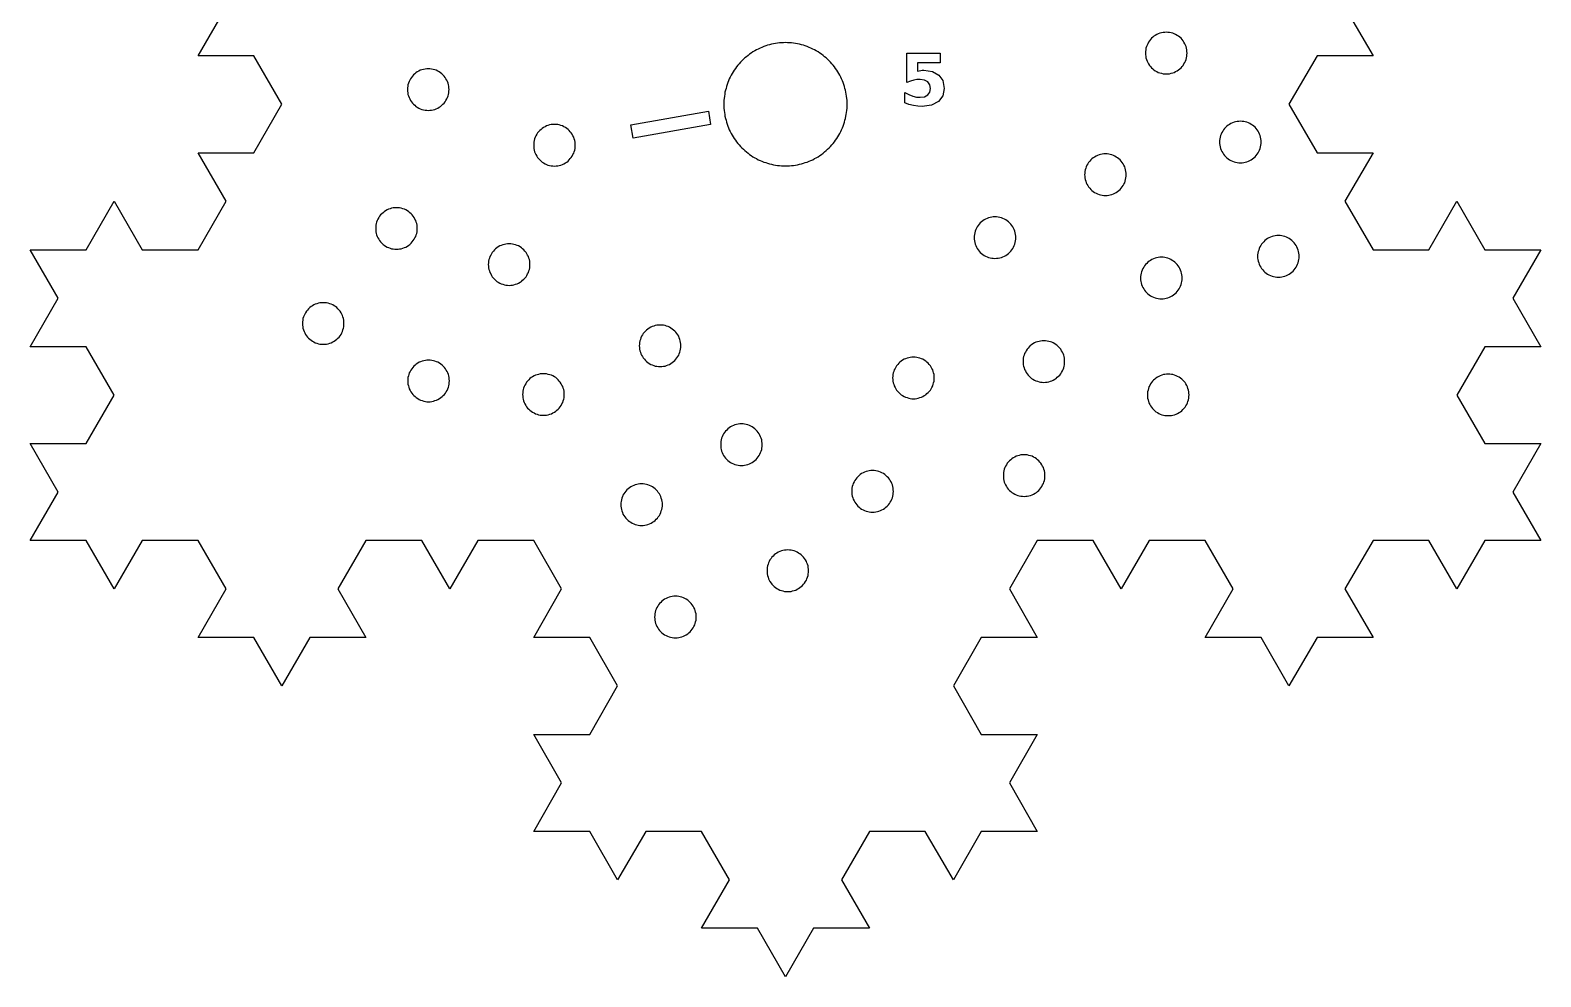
# Model space of a CAD drawing. Header units: millimetres. Extents: x 0 to 476, y 5 to 280.
# Drawn here: x 128 to 229.7, y 162.5 to 226.3 of the extents above; entities that cross this region are included whole.
import ezdxf

# ---------------------------------------------------------------- set-up
doc = ezdxf.new("R2010")
doc.units = ezdxf.units.MM
doc.layers.add('CUT', color=1, linetype='Continuous')
doc.layers.add('ENGRAVE', color=7, linetype='Continuous')

msp = doc.modelspace()

# ---------------------------------------------------------------- linework, layer by layer
at = {"layer": 'CUT'}
msp.add_lwpolyline([(216.54, 227.79), (218.43, 224.53), (214.66, 224.53), (212.77, 221.27), (214.66, 218), (218.43, 218), (216.54, 214.74), (218.43, 211.48), (222.19, 211.48), (224.08, 214.74), (225.96, 211.48), (229.73, 211.48), (227.85, 208.21), (229.73, 204.95), (225.96, 204.95), (224.08, 201.69), (225.96, 198.43), (229.73, 198.43), (227.85, 195.16), (229.73, 191.9), (225.96, 191.9), (224.08, 188.64), (222.19, 191.9), (218.43, 191.9), (216.54, 188.64), (218.43, 185.37), (214.66, 185.37), (212.77, 182.11), (210.89, 185.37), (207.12, 185.37), (209.01, 188.64), (207.12, 191.9), (203.35, 191.9), (201.47, 188.64), (199.59, 191.9), (195.82, 191.9), (193.94, 188.64), (195.82, 185.37), (192.05, 185.37), (190.17, 182.11), (192.05, 178.85), (195.82, 178.85), (193.94, 175.59), (195.82, 172.32), (192.05, 172.32), (190.17, 169.06), (188.28, 172.32), (184.52, 172.32), (182.63, 169.06), (184.52, 165.8), (180.75, 165.8), (178.86, 162.53), (176.98, 165.8), (173.21, 165.8), (175.1, 169.06), (173.21, 172.32), (169.45, 172.32), (167.56, 169.06), (165.68, 172.32), (161.91, 172.32), (163.79, 175.59), (161.91, 178.85), (165.68, 178.85), (167.56, 182.11), (165.68, 185.37), (161.91, 185.37), (163.79, 188.64), (161.91, 191.9), (158.14, 191.9), (156.26, 188.64), (154.37, 191.9), (150.61, 191.9), (148.72, 188.64), (150.61, 185.37), (146.84, 185.37), (144.95, 182.11), (143.07, 185.37), (139.3, 185.37), (141.19, 188.64), (139.3, 191.9), (135.54, 191.9), (133.65, 188.64), (131.77, 191.9), (128, 191.9), (129.88, 195.16), (128, 198.43), (131.77, 198.43), (133.65, 201.69), (131.77, 204.95), (128, 204.95), (129.88, 208.21), (128, 211.48), (131.77, 211.48), (133.65, 214.74), (135.54, 211.48), (139.3, 211.48), (141.19, 214.74), (139.3, 218), (143.07, 218), (144.95, 221.27), (143.07, 224.53), (139.3, 224.53), (141.19, 227.79)], dxfattribs=at)
for points in [[(205.8, 224.18), (205.84, 224.28), (205.87, 224.39), (205.89, 224.5), (205.9, 224.61), (205.91, 224.72), (205.9, 224.83), (205.89, 224.94), (205.87, 225.04), (205.84, 225.15), (205.8, 225.25), (205.75, 225.35), (205.7, 225.45), (205.64, 225.54), (205.57, 225.63), (205.5, 225.71), (205.41, 225.78), (205.33, 225.85), (205.24, 225.91), (205.14, 225.96), (205.04, 226.01), (204.94, 226.05), (204.83, 226.08), (204.72, 226.1), (204.62, 226.11), (204.51, 226.12), (204.4, 226.11), (204.29, 226.1), (204.18, 226.08), (204.07, 226.05), (203.97, 226.01), (203.87, 225.96), (203.77, 225.91), (203.68, 225.85), (203.6, 225.78), (203.52, 225.71), (203.44, 225.63), (203.37, 225.54), (203.31, 225.45), (203.26, 225.35), (203.21, 225.25), (203.17, 225.15), (203.14, 225.04), (203.12, 224.94), (203.11, 224.83), (203.11, 224.72), (203.11, 224.61), (203.12, 224.5), (203.14, 224.39), (203.17, 224.28), (203.21, 224.18), (203.26, 224.08), (203.31, 223.99), (203.37, 223.89), (203.44, 223.81), (203.52, 223.73), (203.6, 223.65), (203.68, 223.58), (203.77, 223.52), (203.87, 223.47), (203.97, 223.42), (204.07, 223.39), (204.18, 223.36), (204.29, 223.33), (204.4, 223.32), (204.51, 223.32), (204.62, 223.32), (204.72, 223.33), (204.83, 223.36), (204.94, 223.39), (205.04, 223.42), (205.14, 223.47), (205.24, 223.52), (205.33, 223.58), (205.41, 223.65), (205.5, 223.73), (205.57, 223.81), (205.64, 223.89), (205.7, 223.99), (205.75, 224.08), (205.8, 224.18)], [(183.01, 221.54), (182.99, 221.67), (182.98, 221.81), (182.96, 221.94), (182.93, 222.08), (182.91, 222.21), (182.87, 222.34), (182.84, 222.47), (182.79, 222.6), (182.75, 222.73), (182.7, 222.85), (182.64, 222.98), (182.59, 223.1), (182.52, 223.22), (182.46, 223.34), (182.39, 223.46), (182.32, 223.57), (182.24, 223.68), (182.16, 223.79), (182.07, 223.9), (181.98, 224), (181.89, 224.1), (181.8, 224.2), (181.7, 224.3), (181.6, 224.39), (181.5, 224.47), (181.39, 224.56), (181.28, 224.64), (181.17, 224.72), (181.06, 224.79), (180.94, 224.86), (180.82, 224.93), (180.7, 224.99), (180.58, 225.05), (180.45, 225.1), (180.33, 225.15), (180.2, 225.2), (180.07, 225.24), (179.94, 225.28), (179.81, 225.31), (179.67, 225.34), (179.54, 225.36), (179.41, 225.38), (179.27, 225.4), (179.14, 225.41), (179, 225.41), (178.86, 225.42), (178.73, 225.41), (178.59, 225.41), (178.46, 225.4), (178.32, 225.38), (178.19, 225.36), (178.05, 225.34), (177.92, 225.31), (177.79, 225.28), (177.66, 225.24), (177.53, 225.2), (177.4, 225.15), (177.28, 225.1), (177.15, 225.05), (177.03, 224.99), (176.91, 224.93), (176.79, 224.86), (176.67, 224.79), (176.56, 224.72), (176.45, 224.64), (176.34, 224.56), (176.23, 224.47), (176.13, 224.39), (176.03, 224.3), (175.93, 224.2), (175.84, 224.1), (175.74, 224), (175.66, 223.9), (175.57, 223.79), (175.49, 223.68), (175.41, 223.57), (175.34, 223.46), (175.27, 223.34), (175.2, 223.22), (175.14, 223.1), (175.08, 222.98), (175.03, 222.85), (174.98, 222.73), (174.93, 222.6), (174.89, 222.47), (174.86, 222.34), (174.82, 222.21), (174.79, 222.08), (174.77, 221.94), (174.75, 221.81), (174.73, 221.67), (174.72, 221.54), (174.72, 221.4), (174.71, 221.27), (174.72, 221.13), (174.72, 221), (174.73, 220.86), (174.75, 220.72), (174.77, 220.59), (174.79, 220.46), (174.82, 220.32), (174.86, 220.19), (174.89, 220.06), (174.93, 219.93), (174.98, 219.8), (175.03, 219.68), (175.08, 219.55), (175.14, 219.43), (175.2, 219.31), (175.27, 219.19), (175.34, 219.08), (175.41, 218.96), (175.49, 218.85), (175.57, 218.74), (175.66, 218.63), (175.74, 218.53), (175.84, 218.43), (175.93, 218.33), (176.03, 218.24), (176.13, 218.15), (176.23, 218.06), (176.34, 217.97), (176.45, 217.89), (176.56, 217.82), (176.67, 217.74), (176.79, 217.67), (176.91, 217.61), (177.03, 217.54), (177.15, 217.49), (177.28, 217.43), (177.4, 217.38), (177.53, 217.34), (177.66, 217.3), (177.79, 217.26), (177.92, 217.23), (178.05, 217.2), (178.19, 217.17), (178.32, 217.15), (178.46, 217.14), (178.59, 217.13), (178.73, 217.12), (178.86, 217.12), (179, 217.12), (179.14, 217.13), (179.27, 217.14), (179.41, 217.15), (179.54, 217.17), (179.67, 217.2), (179.81, 217.23), (179.94, 217.26), (180.07, 217.3), (180.2, 217.34), (180.33, 217.38), (180.45, 217.43), (180.58, 217.49), (180.7, 217.54), (180.82, 217.61), (180.94, 217.67), (181.06, 217.74), (181.17, 217.82), (181.28, 217.89), (181.39, 217.97), (181.5, 218.06), (181.6, 218.15), (181.7, 218.24), (181.8, 218.33), (181.89, 218.43), (181.98, 218.53), (182.07, 218.63), (182.16, 218.74), (182.24, 218.85), (182.32, 218.96), (182.39, 219.08), (182.46, 219.19), (182.52, 219.31), (182.59, 219.43), (182.64, 219.55), (182.7, 219.68), (182.75, 219.8), (182.79, 219.93), (182.84, 220.06), (182.87, 220.19), (182.91, 220.32), (182.93, 220.46), (182.96, 220.59), (182.98, 220.72), (182.99, 220.86), (183.01, 221), (183.01, 221.13), (183.01, 221.27), (183.01, 221.4), (183.01, 221.54)], [(156.1, 221.73), (156.14, 221.83), (156.17, 221.93), (156.19, 222.04), (156.2, 222.15), (156.21, 222.26), (156.2, 222.37), (156.19, 222.48), (156.17, 222.59), (156.14, 222.69), (156.1, 222.8), (156.05, 222.9), (156, 222.99), (155.94, 223.08), (155.87, 223.17), (155.79, 223.25), (155.71, 223.33), (155.63, 223.39), (155.54, 223.46), (155.44, 223.51), (155.34, 223.56), (155.24, 223.59), (155.13, 223.62), (155.02, 223.64), (154.91, 223.66), (154.81, 223.66), (154.7, 223.66), (154.59, 223.64), (154.48, 223.62), (154.37, 223.59), (154.27, 223.56), (154.17, 223.51), (154.07, 223.46), (153.98, 223.39), (153.9, 223.33), (153.82, 223.25), (153.74, 223.17), (153.67, 223.08), (153.61, 222.99), (153.56, 222.9), (153.51, 222.8), (153.47, 222.69), (153.44, 222.59), (153.42, 222.48), (153.41, 222.37), (153.41, 222.26), (153.41, 222.15), (153.42, 222.04), (153.44, 221.93), (153.47, 221.83), (153.51, 221.73), (153.56, 221.63), (153.61, 221.53), (153.67, 221.44), (153.74, 221.35), (153.82, 221.27), (153.9, 221.2), (153.98, 221.13), (154.07, 221.07), (154.17, 221.01), (154.27, 220.97), (154.37, 220.93), (154.48, 220.9), (154.59, 220.88), (154.7, 220.87), (154.81, 220.86), (154.91, 220.87), (155.02, 220.88), (155.13, 220.9), (155.24, 220.93), (155.34, 220.97), (155.44, 221.01), (155.54, 221.07), (155.63, 221.13), (155.71, 221.2), (155.79, 221.27), (155.87, 221.35), (155.94, 221.44), (156, 221.53), (156.05, 221.63), (156.1, 221.73)], [(164.6, 217.98), (164.64, 218.08), (164.67, 218.19), (164.69, 218.3), (164.7, 218.4), (164.71, 218.51), (164.7, 218.62), (164.69, 218.73), (164.67, 218.84), (164.64, 218.95), (164.6, 219.05), (164.55, 219.15), (164.5, 219.25), (164.44, 219.34), (164.37, 219.42), (164.3, 219.5), (164.22, 219.58), (164.13, 219.65), (164.04, 219.71), (163.94, 219.76), (163.84, 219.81), (163.74, 219.85), (163.63, 219.88), (163.53, 219.9), (163.42, 219.91), (163.31, 219.91), (163.2, 219.91), (163.09, 219.9), (162.98, 219.88), (162.87, 219.85), (162.77, 219.81), (162.67, 219.76), (162.57, 219.71), (162.48, 219.65), (162.4, 219.58), (162.32, 219.5), (162.24, 219.42), (162.17, 219.34), (162.11, 219.25), (162.06, 219.15), (162.01, 219.05), (161.97, 218.95), (161.94, 218.84), (161.92, 218.73), (161.91, 218.62), (161.91, 218.51), (161.91, 218.4), (161.92, 218.3), (161.94, 218.19), (161.97, 218.08), (162.01, 217.98), (162.06, 217.88), (162.11, 217.78), (162.17, 217.69), (162.24, 217.61), (162.32, 217.52), (162.4, 217.45), (162.48, 217.38), (162.57, 217.32), (162.67, 217.27), (162.77, 217.22), (162.87, 217.18), (162.98, 217.15), (163.09, 217.13), (163.2, 217.12), (163.31, 217.11), (163.42, 217.12), (163.53, 217.13), (163.63, 217.15), (163.74, 217.18), (163.84, 217.22), (163.94, 217.27), (164.04, 217.32), (164.13, 217.38), (164.22, 217.45), (164.3, 217.52), (164.37, 217.61), (164.44, 217.69), (164.5, 217.78), (164.55, 217.88), (164.6, 217.98)], [(210.79, 218.19), (210.83, 218.3), (210.86, 218.4), (210.88, 218.51), (210.9, 218.62), (210.9, 218.73), (210.9, 218.84), (210.88, 218.95), (210.86, 219.06), (210.83, 219.16), (210.79, 219.26), (210.75, 219.36), (210.69, 219.46), (210.63, 219.55), (210.56, 219.64), (210.49, 219.72), (210.41, 219.79), (210.32, 219.86), (210.23, 219.92), (210.14, 219.98), (210.04, 220.02), (209.93, 220.06), (209.83, 220.09), (209.72, 220.11), (209.61, 220.12), (209.5, 220.13), (209.39, 220.12), (209.28, 220.11), (209.17, 220.09), (209.07, 220.06), (208.96, 220.02), (208.86, 219.98), (208.77, 219.92), (208.68, 219.86), (208.59, 219.79), (208.51, 219.72), (208.44, 219.64), (208.37, 219.55), (208.31, 219.46), (208.25, 219.36), (208.21, 219.26), (208.17, 219.16), (208.14, 219.06), (208.12, 218.95), (208.1, 218.84), (208.1, 218.73), (208.1, 218.62), (208.12, 218.51), (208.14, 218.4), (208.17, 218.3), (208.21, 218.19), (208.25, 218.09), (208.31, 218), (208.37, 217.91), (208.44, 217.82), (208.51, 217.74), (208.59, 217.66), (208.68, 217.6), (208.77, 217.53), (208.86, 217.48), (208.96, 217.44), (209.07, 217.4), (209.17, 217.37), (209.28, 217.35), (209.39, 217.33), (209.5, 217.33), (209.61, 217.33), (209.72, 217.35), (209.83, 217.37), (209.93, 217.4), (210.04, 217.44), (210.14, 217.48), (210.23, 217.53), (210.32, 217.6), (210.41, 217.66), (210.49, 217.74), (210.56, 217.82), (210.63, 217.91), (210.69, 218), (210.75, 218.09), (210.79, 218.19)], [(201.74, 216.1), (201.77, 216.2), (201.79, 216.31), (201.81, 216.42), (201.81, 216.53), (201.81, 216.64), (201.79, 216.75), (201.77, 216.86), (201.74, 216.96), (201.71, 217.07), (201.66, 217.17), (201.61, 217.26), (201.54, 217.35), (201.48, 217.44), (201.4, 217.52), (201.32, 217.59), (201.23, 217.66), (201.14, 217.72), (201.05, 217.78), (200.95, 217.82), (200.84, 217.86), (200.74, 217.89), (200.63, 217.91), (200.52, 217.93), (200.41, 217.93), (200.3, 217.93), (200.19, 217.91), (200.08, 217.89), (199.98, 217.86), (199.88, 217.82), (199.78, 217.78), (199.68, 217.72), (199.59, 217.66), (199.5, 217.59), (199.42, 217.52), (199.35, 217.44), (199.28, 217.35), (199.22, 217.26), (199.16, 217.17), (199.12, 217.07), (199.08, 216.96), (199.05, 216.86), (199.03, 216.75), (199.02, 216.64), (199.01, 216.53), (199.02, 216.42), (199.03, 216.31), (199.05, 216.2), (199.08, 216.1), (199.12, 215.99), (199.16, 215.89), (199.22, 215.8), (199.28, 215.71), (199.35, 215.62), (199.42, 215.54), (199.5, 215.47), (199.59, 215.4), (199.68, 215.34), (199.78, 215.28), (199.88, 215.24), (199.98, 215.2), (200.08, 215.17), (200.19, 215.15), (200.3, 215.13), (200.41, 215.13), (200.52, 215.13), (200.63, 215.15), (200.74, 215.17), (200.84, 215.2), (200.95, 215.24), (201.05, 215.28), (201.14, 215.34), (201.23, 215.4), (201.32, 215.47), (201.4, 215.54), (201.48, 215.62), (201.54, 215.71), (201.61, 215.8), (201.66, 215.89), (201.71, 215.99), (201.74, 216.1)], [(154, 212.48), (154.03, 212.58), (154.05, 212.69), (154.06, 212.8), (154.07, 212.91), (154.06, 213.02), (154.05, 213.13), (154.03, 213.24), (154, 213.34), (153.96, 213.44), (153.91, 213.54), (153.86, 213.64), (153.8, 213.73), (153.73, 213.82), (153.66, 213.9), (153.57, 213.97), (153.49, 214.04), (153.4, 214.1), (153.3, 214.16), (153.2, 214.2), (153.1, 214.24), (152.99, 214.27), (152.88, 214.29), (152.78, 214.3), (152.67, 214.31), (152.56, 214.3), (152.45, 214.29), (152.34, 214.27), (152.23, 214.24), (152.13, 214.2), (152.03, 214.16), (151.93, 214.1), (151.84, 214.04), (151.76, 213.97), (151.68, 213.9), (151.6, 213.82), (151.53, 213.73), (151.47, 213.64), (151.42, 213.54), (151.37, 213.44), (151.33, 213.34), (151.3, 213.24), (151.28, 213.13), (151.27, 213.02), (151.27, 212.91), (151.27, 212.8), (151.28, 212.69), (151.3, 212.58), (151.33, 212.48), (151.37, 212.37), (151.42, 212.27), (151.47, 212.18), (151.53, 212.09), (151.6, 212), (151.68, 211.92), (151.76, 211.84), (151.84, 211.78), (151.93, 211.71), (152.03, 211.66), (152.13, 211.62), (152.23, 211.58), (152.34, 211.55), (152.45, 211.53), (152.56, 211.51), (152.67, 211.51), (152.78, 211.51), (152.88, 211.53), (152.99, 211.55), (153.1, 211.58), (153.2, 211.62), (153.3, 211.66), (153.4, 211.71), (153.49, 211.78), (153.57, 211.84), (153.66, 211.92), (153.73, 212), (153.8, 212.09), (153.86, 212.18), (153.91, 212.27), (153.96, 212.37), (154, 212.48)], [(194.27, 211.76), (194.3, 211.86), (194.33, 211.97), (194.36, 212.07), (194.37, 212.18), (194.37, 212.29), (194.37, 212.4), (194.36, 212.51), (194.33, 212.62), (194.3, 212.72), (194.27, 212.83), (194.22, 212.93), (194.17, 213.02), (194.11, 213.12), (194.04, 213.2), (193.96, 213.28), (193.88, 213.36), (193.8, 213.42), (193.7, 213.49), (193.61, 213.54), (193.51, 213.59), (193.41, 213.62), (193.3, 213.65), (193.19, 213.67), (193.08, 213.69), (192.97, 213.69), (192.86, 213.69), (192.75, 213.67), (192.65, 213.65), (192.54, 213.62), (192.44, 213.59), (192.34, 213.54), (192.24, 213.49), (192.15, 213.42), (192.06, 213.36), (191.98, 213.28), (191.91, 213.2), (191.84, 213.12), (191.78, 213.02), (191.73, 212.93), (191.68, 212.83), (191.64, 212.72), (191.61, 212.62), (191.59, 212.51), (191.58, 212.4), (191.57, 212.29), (191.58, 212.18), (191.59, 212.07), (191.61, 211.97), (191.64, 211.86), (191.68, 211.76), (191.73, 211.66), (191.78, 211.56), (191.84, 211.47), (191.91, 211.38), (191.98, 211.3), (192.06, 211.23), (192.15, 211.16), (192.24, 211.1), (192.34, 211.04), (192.44, 211), (192.54, 210.96), (192.65, 210.93), (192.75, 210.91), (192.86, 210.9), (192.97, 210.89), (193.08, 210.9), (193.19, 210.91), (193.3, 210.93), (193.41, 210.96), (193.51, 211), (193.61, 211.04), (193.7, 211.1), (193.8, 211.16), (193.88, 211.23), (193.96, 211.3), (194.04, 211.38), (194.11, 211.47), (194.17, 211.56), (194.22, 211.66), (194.27, 211.76)], [(161.55, 209.95), (161.59, 210.05), (161.62, 210.15), (161.64, 210.26), (161.65, 210.37), (161.65, 210.48), (161.65, 210.59), (161.64, 210.7), (161.62, 210.81), (161.59, 210.91), (161.55, 211.02), (161.5, 211.12), (161.45, 211.21), (161.39, 211.3), (161.32, 211.39), (161.24, 211.47), (161.16, 211.55), (161.08, 211.61), (160.99, 211.68), (160.89, 211.73), (160.79, 211.77), (160.69, 211.81), (160.58, 211.84), (160.47, 211.86), (160.36, 211.88), (160.25, 211.88), (160.14, 211.88), (160.03, 211.86), (159.93, 211.84), (159.82, 211.81), (159.72, 211.77), (159.62, 211.73), (159.52, 211.68), (159.43, 211.61), (159.34, 211.55), (159.26, 211.47), (159.19, 211.39), (159.12, 211.3), (159.06, 211.21), (159.01, 211.12), (158.96, 211.02), (158.92, 210.91), (158.89, 210.81), (158.87, 210.7), (158.86, 210.59), (158.85, 210.48), (158.86, 210.37), (158.87, 210.26), (158.89, 210.15), (158.92, 210.05), (158.96, 209.95), (159.01, 209.85), (159.06, 209.75), (159.12, 209.66), (159.19, 209.57), (159.26, 209.49), (159.34, 209.42), (159.43, 209.35), (159.52, 209.29), (159.62, 209.23), (159.72, 209.19), (159.82, 209.15), (159.93, 209.12), (160.03, 209.1), (160.14, 209.09), (160.25, 209.08), (160.36, 209.09), (160.47, 209.1), (160.58, 209.12), (160.69, 209.15), (160.79, 209.19), (160.89, 209.23), (160.99, 209.29), (161.08, 209.35), (161.16, 209.42), (161.24, 209.49), (161.32, 209.57), (161.39, 209.66), (161.45, 209.75), (161.5, 209.85), (161.55, 209.95)], [(213.39, 210.6), (213.42, 210.71), (213.44, 210.81), (213.46, 210.92), (213.46, 211.03), (213.46, 211.14), (213.44, 211.25), (213.42, 211.36), (213.39, 211.46), (213.35, 211.57), (213.31, 211.67), (213.25, 211.76), (213.19, 211.86), (213.12, 211.94), (213.05, 212.02), (212.97, 212.1), (212.88, 212.16), (212.79, 212.23), (212.7, 212.28), (212.6, 212.33), (212.49, 212.36), (212.39, 212.39), (212.28, 212.42), (212.17, 212.43), (212.06, 212.43), (211.95, 212.43), (211.84, 212.42), (211.73, 212.39), (211.63, 212.36), (211.52, 212.33), (211.42, 212.28), (211.33, 212.23), (211.24, 212.16), (211.15, 212.1), (211.07, 212.02), (211, 211.94), (210.93, 211.86), (210.87, 211.76), (210.81, 211.67), (210.77, 211.57), (210.73, 211.46), (210.7, 211.36), (210.68, 211.25), (210.66, 211.14), (210.66, 211.03), (210.66, 210.92), (210.68, 210.81), (210.7, 210.71), (210.73, 210.6), (210.77, 210.5), (210.81, 210.4), (210.87, 210.3), (210.93, 210.21), (211, 210.12), (211.07, 210.04), (211.15, 209.97), (211.24, 209.9), (211.33, 209.84), (211.42, 209.78), (211.52, 209.74), (211.63, 209.7), (211.73, 209.67), (211.84, 209.65), (211.95, 209.64), (212.06, 209.63), (212.17, 209.64), (212.28, 209.65), (212.39, 209.67), (212.49, 209.7), (212.6, 209.74), (212.7, 209.78), (212.79, 209.84), (212.88, 209.9), (212.97, 209.97), (213.05, 210.04), (213.12, 210.12), (213.19, 210.21), (213.25, 210.3), (213.31, 210.4), (213.35, 210.5), (213.39, 210.6)], [(205.51, 209.14), (205.54, 209.24), (205.56, 209.35), (205.58, 209.46), (205.58, 209.57), (205.58, 209.68), (205.56, 209.79), (205.54, 209.9), (205.51, 210), (205.47, 210.11), (205.43, 210.21), (205.37, 210.3), (205.31, 210.39), (205.24, 210.48), (205.17, 210.56), (205.09, 210.64), (205, 210.7), (204.91, 210.76), (204.81, 210.82), (204.72, 210.86), (204.61, 210.9), (204.51, 210.93), (204.4, 210.95), (204.29, 210.97), (204.18, 210.97), (204.07, 210.97), (203.96, 210.95), (203.85, 210.93), (203.75, 210.9), (203.64, 210.86), (203.54, 210.82), (203.45, 210.76), (203.36, 210.7), (203.27, 210.64), (203.19, 210.56), (203.11, 210.48), (203.05, 210.39), (202.99, 210.3), (202.93, 210.21), (202.89, 210.11), (202.85, 210), (202.82, 209.9), (202.8, 209.79), (202.78, 209.68), (202.78, 209.57), (202.78, 209.46), (202.8, 209.35), (202.82, 209.24), (202.85, 209.14), (202.89, 209.03), (202.93, 208.93), (202.99, 208.84), (203.05, 208.75), (203.11, 208.66), (203.19, 208.58), (203.27, 208.51), (203.36, 208.44), (203.45, 208.38), (203.54, 208.32), (203.64, 208.28), (203.75, 208.24), (203.85, 208.21), (203.96, 208.19), (204.07, 208.17), (204.18, 208.17), (204.29, 208.17), (204.4, 208.19), (204.51, 208.21), (204.61, 208.24), (204.72, 208.28), (204.81, 208.32), (204.91, 208.38), (205, 208.44), (205.09, 208.51), (205.17, 208.58), (205.24, 208.66), (205.31, 208.75), (205.37, 208.84), (205.43, 208.93), (205.47, 209.03), (205.51, 209.14)], [(149.03, 205.98), (149.06, 206.08), (149.09, 206.19), (149.12, 206.29), (149.13, 206.4), (149.13, 206.51), (149.13, 206.62), (149.12, 206.73), (149.09, 206.84), (149.06, 206.95), (149.03, 207.05), (148.98, 207.15), (148.93, 207.24), (148.87, 207.34), (148.8, 207.42), (148.72, 207.5), (148.64, 207.58), (148.56, 207.65), (148.46, 207.71), (148.37, 207.76), (148.27, 207.81), (148.17, 207.84), (148.06, 207.87), (147.95, 207.9), (147.84, 207.91), (147.73, 207.91), (147.62, 207.91), (147.51, 207.9), (147.41, 207.87), (147.3, 207.84), (147.2, 207.81), (147.1, 207.76), (147, 207.71), (146.91, 207.65), (146.82, 207.58), (146.74, 207.5), (146.67, 207.42), (146.6, 207.34), (146.54, 207.24), (146.49, 207.15), (146.44, 207.05), (146.4, 206.95), (146.37, 206.84), (146.35, 206.73), (146.34, 206.62), (146.33, 206.51), (146.34, 206.4), (146.35, 206.29), (146.37, 206.19), (146.4, 206.08), (146.44, 205.98), (146.49, 205.88), (146.54, 205.78), (146.6, 205.69), (146.67, 205.6), (146.74, 205.52), (146.82, 205.45), (146.91, 205.38), (147, 205.32), (147.1, 205.27), (147.2, 205.22), (147.3, 205.18), (147.41, 205.15), (147.51, 205.13), (147.62, 205.12), (147.73, 205.11), (147.84, 205.12), (147.95, 205.13), (148.06, 205.15), (148.17, 205.18), (148.27, 205.22), (148.37, 205.27), (148.46, 205.32), (148.56, 205.38), (148.64, 205.45), (148.72, 205.52), (148.8, 205.6), (148.87, 205.69), (148.93, 205.78), (148.98, 205.88), (149.03, 205.98)], [(171.71, 204.47), (171.75, 204.58), (171.78, 204.68), (171.8, 204.79), (171.82, 204.9), (171.82, 205.01), (171.82, 205.12), (171.8, 205.23), (171.78, 205.34), (171.75, 205.44), (171.71, 205.55), (171.67, 205.65), (171.62, 205.74), (171.55, 205.83), (171.49, 205.92), (171.41, 206), (171.33, 206.07), (171.24, 206.14), (171.15, 206.2), (171.06, 206.26), (170.96, 206.3), (170.85, 206.34), (170.75, 206.37), (170.64, 206.39), (170.53, 206.41), (170.42, 206.41), (170.31, 206.41), (170.2, 206.39), (170.09, 206.37), (169.99, 206.34), (169.89, 206.3), (169.79, 206.26), (169.69, 206.2), (169.6, 206.14), (169.51, 206.07), (169.43, 206), (169.36, 205.92), (169.29, 205.83), (169.23, 205.74), (169.17, 205.65), (169.13, 205.55), (169.09, 205.44), (169.06, 205.34), (169.04, 205.23), (169.03, 205.12), (169.02, 205.01), (169.03, 204.9), (169.04, 204.79), (169.06, 204.68), (169.09, 204.58), (169.13, 204.47), (169.17, 204.37), (169.23, 204.28), (169.29, 204.19), (169.36, 204.1), (169.43, 204.02), (169.51, 203.95), (169.6, 203.88), (169.69, 203.82), (169.79, 203.76), (169.89, 203.72), (169.99, 203.68), (170.09, 203.65), (170.2, 203.63), (170.31, 203.61), (170.42, 203.61), (170.53, 203.61), (170.64, 203.63), (170.75, 203.65), (170.85, 203.68), (170.96, 203.72), (171.06, 203.76), (171.15, 203.82), (171.24, 203.88), (171.33, 203.95), (171.41, 204.02), (171.49, 204.1), (171.55, 204.19), (171.62, 204.28), (171.67, 204.37), (171.71, 204.47)], [(197.56, 203.42), (197.6, 203.52), (197.63, 203.63), (197.65, 203.73), (197.66, 203.84), (197.66, 203.95), (197.66, 204.06), (197.65, 204.17), (197.63, 204.28), (197.6, 204.38), (197.56, 204.49), (197.51, 204.59), (197.46, 204.68), (197.4, 204.78), (197.33, 204.86), (197.25, 204.94), (197.17, 205.02), (197.09, 205.08), (197, 205.15), (196.9, 205.2), (196.8, 205.25), (196.7, 205.28), (196.59, 205.31), (196.48, 205.33), (196.37, 205.35), (196.26, 205.35), (196.15, 205.35), (196.04, 205.33), (195.94, 205.31), (195.83, 205.28), (195.73, 205.25), (195.63, 205.2), (195.53, 205.15), (195.44, 205.08), (195.35, 205.02), (195.27, 204.94), (195.2, 204.86), (195.13, 204.78), (195.07, 204.68), (195.02, 204.59), (194.97, 204.49), (194.93, 204.38), (194.9, 204.28), (194.88, 204.17), (194.87, 204.06), (194.86, 203.95), (194.87, 203.84), (194.88, 203.73), (194.9, 203.63), (194.93, 203.52), (194.97, 203.42), (195.02, 203.32), (195.07, 203.22), (195.13, 203.13), (195.2, 203.04), (195.27, 202.96), (195.35, 202.89), (195.44, 202.82), (195.53, 202.76), (195.63, 202.7), (195.73, 202.66), (195.83, 202.62), (195.94, 202.59), (196.04, 202.57), (196.15, 202.56), (196.26, 202.55), (196.37, 202.56), (196.48, 202.57), (196.59, 202.59), (196.7, 202.62), (196.8, 202.66), (196.9, 202.7), (197, 202.76), (197.09, 202.82), (197.17, 202.89), (197.25, 202.96), (197.33, 203.04), (197.4, 203.13), (197.46, 203.22), (197.51, 203.32), (197.56, 203.42)], [(156.16, 202.22), (156.19, 202.32), (156.21, 202.43), (156.22, 202.54), (156.23, 202.65), (156.22, 202.76), (156.21, 202.87), (156.19, 202.98), (156.16, 203.08), (156.12, 203.19), (156.07, 203.29), (156.02, 203.38), (155.96, 203.47), (155.89, 203.56), (155.82, 203.64), (155.74, 203.71), (155.65, 203.78), (155.56, 203.84), (155.46, 203.9), (155.36, 203.94), (155.26, 203.98), (155.15, 204.01), (155.05, 204.03), (154.94, 204.05), (154.83, 204.05), (154.72, 204.05), (154.61, 204.03), (154.5, 204.01), (154.39, 203.98), (154.29, 203.94), (154.19, 203.9), (154.1, 203.84), (154, 203.78), (153.92, 203.71), (153.84, 203.64), (153.76, 203.56), (153.69, 203.47), (153.63, 203.38), (153.58, 203.29), (153.53, 203.19), (153.5, 203.08), (153.47, 202.98), (153.44, 202.87), (153.43, 202.76), (153.43, 202.65), (153.43, 202.54), (153.44, 202.43), (153.47, 202.32), (153.5, 202.22), (153.53, 202.11), (153.58, 202.01), (153.63, 201.92), (153.69, 201.83), (153.76, 201.74), (153.84, 201.66), (153.92, 201.59), (154, 201.52), (154.1, 201.46), (154.19, 201.4), (154.29, 201.36), (154.39, 201.32), (154.5, 201.29), (154.61, 201.27), (154.72, 201.25), (154.83, 201.25), (154.94, 201.25), (155.05, 201.27), (155.15, 201.29), (155.26, 201.32), (155.36, 201.36), (155.46, 201.4), (155.56, 201.46), (155.65, 201.52), (155.74, 201.59), (155.82, 201.66), (155.89, 201.74), (155.96, 201.83), (156.02, 201.92), (156.07, 202.01), (156.12, 202.11), (156.16, 202.22)], [(188.81, 202.42), (188.84, 202.52), (188.87, 202.63), (188.88, 202.74), (188.88, 202.85), (188.88, 202.96), (188.87, 203.07), (188.84, 203.18), (188.81, 203.28), (188.78, 203.39), (188.73, 203.49), (188.68, 203.58), (188.62, 203.67), (188.55, 203.76), (188.47, 203.84), (188.39, 203.92), (188.31, 203.98), (188.21, 204.04), (188.12, 204.1), (188.02, 204.14), (187.92, 204.18), (187.81, 204.21), (187.7, 204.23), (187.59, 204.25), (187.48, 204.25), (187.37, 204.25), (187.26, 204.23), (187.16, 204.21), (187.05, 204.18), (186.95, 204.14), (186.85, 204.1), (186.75, 204.04), (186.66, 203.98), (186.57, 203.92), (186.49, 203.84), (186.42, 203.76), (186.35, 203.67), (186.29, 203.58), (186.24, 203.49), (186.19, 203.39), (186.15, 203.28), (186.12, 203.18), (186.1, 203.07), (186.09, 202.96), (186.08, 202.85), (186.09, 202.74), (186.1, 202.63), (186.12, 202.52), (186.15, 202.42), (186.19, 202.31), (186.24, 202.21), (186.29, 202.12), (186.35, 202.03), (186.42, 201.94), (186.49, 201.86), (186.57, 201.79), (186.66, 201.72), (186.75, 201.66), (186.85, 201.6), (186.95, 201.56), (187.05, 201.52), (187.16, 201.49), (187.26, 201.47), (187.37, 201.45), (187.48, 201.45), (187.59, 201.45), (187.7, 201.47), (187.81, 201.49), (187.92, 201.52), (188.02, 201.56), (188.12, 201.6), (188.21, 201.66), (188.31, 201.72), (188.39, 201.79), (188.47, 201.86), (188.55, 201.94), (188.62, 202.03), (188.68, 202.12), (188.73, 202.21), (188.78, 202.31), (188.81, 202.42)], [(163.9, 201.3), (163.93, 201.41), (163.95, 201.51), (163.96, 201.62), (163.96, 201.73), (163.96, 201.84), (163.95, 201.95), (163.93, 202.06), (163.9, 202.17), (163.86, 202.27), (163.81, 202.37), (163.76, 202.46), (163.7, 202.56), (163.63, 202.64), (163.55, 202.72), (163.47, 202.8), (163.39, 202.87), (163.3, 202.93), (163.2, 202.98), (163.1, 203.03), (163, 203.06), (162.89, 203.09), (162.78, 203.12), (162.67, 203.13), (162.56, 203.13), (162.45, 203.13), (162.35, 203.12), (162.24, 203.09), (162.13, 203.06), (162.03, 203.03), (161.93, 202.98), (161.83, 202.93), (161.74, 202.87), (161.65, 202.8), (161.57, 202.72), (161.5, 202.64), (161.43, 202.56), (161.37, 202.46), (161.32, 202.37), (161.27, 202.27), (161.23, 202.17), (161.2, 202.06), (161.18, 201.95), (161.17, 201.84), (161.16, 201.73), (161.17, 201.62), (161.18, 201.51), (161.2, 201.41), (161.23, 201.3), (161.27, 201.2), (161.32, 201.1), (161.37, 201), (161.43, 200.91), (161.5, 200.82), (161.57, 200.74), (161.65, 200.67), (161.74, 200.6), (161.83, 200.54), (161.93, 200.49), (162.03, 200.44), (162.13, 200.4), (162.24, 200.37), (162.35, 200.35), (162.45, 200.34), (162.56, 200.33), (162.67, 200.34), (162.78, 200.35), (162.89, 200.37), (163, 200.4), (163.1, 200.44), (163.2, 200.49), (163.3, 200.54), (163.39, 200.6), (163.47, 200.67), (163.55, 200.74), (163.63, 200.82), (163.7, 200.91), (163.76, 201), (163.81, 201.1), (163.86, 201.2), (163.9, 201.3)], [(205.93, 201.17), (205.97, 201.27), (206, 201.38), (206.02, 201.49), (206.03, 201.6), (206.04, 201.71), (206.03, 201.82), (206.02, 201.92), (206, 202.03), (205.97, 202.14), (205.93, 202.24), (205.89, 202.34), (205.83, 202.44), (205.77, 202.53), (205.7, 202.62), (205.63, 202.7), (205.55, 202.77), (205.46, 202.84), (205.37, 202.9), (205.27, 202.95), (205.17, 203), (205.07, 203.04), (204.96, 203.07), (204.86, 203.09), (204.75, 203.1), (204.64, 203.11), (204.53, 203.1), (204.42, 203.09), (204.31, 203.07), (204.21, 203.04), (204.1, 203), (204, 202.95), (203.91, 202.9), (203.81, 202.84), (203.73, 202.77), (203.65, 202.7), (203.57, 202.62), (203.51, 202.53), (203.44, 202.44), (203.39, 202.34), (203.34, 202.24), (203.31, 202.14), (203.28, 202.03), (203.25, 201.92), (203.24, 201.82), (203.24, 201.71), (203.24, 201.6), (203.25, 201.49), (203.28, 201.38), (203.31, 201.27), (203.34, 201.17), (203.39, 201.07), (203.44, 200.97), (203.51, 200.88), (203.57, 200.8), (203.65, 200.72), (203.73, 200.64), (203.81, 200.57), (203.91, 200.51), (204, 200.46), (204.1, 200.41), (204.21, 200.37), (204.31, 200.34), (204.42, 200.32), (204.53, 200.31), (204.64, 200.31), (204.75, 200.31), (204.86, 200.32), (204.96, 200.34), (205.07, 200.37), (205.17, 200.41), (205.27, 200.46), (205.37, 200.51), (205.46, 200.57), (205.55, 200.64), (205.63, 200.72), (205.7, 200.8), (205.77, 200.88), (205.83, 200.97), (205.89, 201.07), (205.93, 201.17)], [(177.19, 197.82), (177.23, 197.92), (177.26, 198.03), (177.28, 198.13), (177.29, 198.24), (177.3, 198.35), (177.29, 198.46), (177.28, 198.57), (177.26, 198.68), (177.23, 198.79), (177.19, 198.89), (177.14, 198.99), (177.09, 199.09), (177.03, 199.18), (176.96, 199.26), (176.89, 199.34), (176.8, 199.42), (176.72, 199.49), (176.63, 199.55), (176.53, 199.6), (176.43, 199.65), (176.33, 199.69), (176.22, 199.71), (176.11, 199.74), (176.01, 199.75), (175.9, 199.75), (175.79, 199.75), (175.68, 199.74), (175.57, 199.71), (175.46, 199.69), (175.36, 199.65), (175.26, 199.6), (175.16, 199.55), (175.07, 199.49), (174.99, 199.42), (174.91, 199.34), (174.83, 199.26), (174.76, 199.18), (174.7, 199.09), (174.65, 198.99), (174.6, 198.89), (174.56, 198.79), (174.53, 198.68), (174.51, 198.57), (174.5, 198.46), (174.5, 198.35), (174.5, 198.24), (174.51, 198.13), (174.53, 198.03), (174.56, 197.92), (174.6, 197.82), (174.65, 197.72), (174.7, 197.62), (174.76, 197.53), (174.83, 197.44), (174.91, 197.36), (174.99, 197.29), (175.07, 197.22), (175.16, 197.16), (175.26, 197.11), (175.36, 197.06), (175.46, 197.02), (175.57, 196.99), (175.68, 196.97), (175.79, 196.96), (175.9, 196.95), (176.01, 196.96), (176.11, 196.97), (176.22, 196.99), (176.33, 197.02), (176.43, 197.06), (176.53, 197.11), (176.63, 197.16), (176.72, 197.22), (176.8, 197.29), (176.89, 197.36), (176.96, 197.44), (177.03, 197.53), (177.09, 197.62), (177.14, 197.72), (177.19, 197.82)], [(196.27, 195.84), (196.3, 195.95), (196.32, 196.05), (196.33, 196.16), (196.34, 196.27), (196.33, 196.38), (196.32, 196.49), (196.3, 196.6), (196.27, 196.71), (196.23, 196.81), (196.18, 196.91), (196.13, 197), (196.07, 197.1), (196, 197.18), (195.93, 197.26), (195.84, 197.34), (195.76, 197.41), (195.67, 197.47), (195.57, 197.52), (195.47, 197.57), (195.37, 197.6), (195.26, 197.63), (195.15, 197.66), (195.05, 197.67), (194.94, 197.67), (194.83, 197.67), (194.72, 197.66), (194.61, 197.63), (194.5, 197.6), (194.4, 197.57), (194.3, 197.52), (194.2, 197.47), (194.11, 197.41), (194.03, 197.34), (193.95, 197.26), (193.87, 197.18), (193.8, 197.1), (193.74, 197), (193.69, 196.91), (193.64, 196.81), (193.6, 196.71), (193.57, 196.6), (193.55, 196.49), (193.54, 196.38), (193.54, 196.27), (193.54, 196.16), (193.55, 196.05), (193.57, 195.95), (193.6, 195.84), (193.64, 195.74), (193.69, 195.64), (193.74, 195.54), (193.8, 195.45), (193.87, 195.36), (193.95, 195.28), (194.03, 195.21), (194.11, 195.14), (194.2, 195.08), (194.3, 195.03), (194.4, 194.98), (194.5, 194.94), (194.61, 194.91), (194.72, 194.89), (194.83, 194.88), (194.94, 194.87), (195.05, 194.88), (195.15, 194.89), (195.26, 194.91), (195.37, 194.94), (195.47, 194.98), (195.57, 195.03), (195.67, 195.08), (195.76, 195.14), (195.84, 195.21), (195.93, 195.28), (196, 195.36), (196.07, 195.45), (196.13, 195.54), (196.18, 195.64), (196.23, 195.74), (196.27, 195.84)], [(186.02, 194.68), (186.06, 194.78), (186.09, 194.89), (186.11, 195), (186.12, 195.1), (186.13, 195.21), (186.12, 195.32), (186.11, 195.43), (186.09, 195.54), (186.06, 195.65), (186.02, 195.75), (185.97, 195.85), (185.92, 195.95), (185.86, 196.04), (185.79, 196.12), (185.72, 196.2), (185.63, 196.28), (185.55, 196.35), (185.46, 196.41), (185.36, 196.46), (185.26, 196.51), (185.16, 196.55), (185.05, 196.58), (184.94, 196.6), (184.84, 196.61), (184.73, 196.61), (184.62, 196.61), (184.51, 196.6), (184.4, 196.58), (184.29, 196.55), (184.19, 196.51), (184.09, 196.46), (183.99, 196.41), (183.9, 196.35), (183.82, 196.28), (183.74, 196.2), (183.66, 196.12), (183.59, 196.04), (183.53, 195.95), (183.48, 195.85), (183.43, 195.75), (183.39, 195.65), (183.36, 195.54), (183.34, 195.43), (183.33, 195.32), (183.33, 195.21), (183.33, 195.1), (183.34, 195), (183.36, 194.89), (183.39, 194.78), (183.43, 194.68), (183.48, 194.58), (183.53, 194.48), (183.59, 194.39), (183.66, 194.3), (183.74, 194.22), (183.82, 194.15), (183.9, 194.08), (183.99, 194.02), (184.09, 193.97), (184.19, 193.92), (184.29, 193.88), (184.4, 193.85), (184.51, 193.83), (184.62, 193.82), (184.73, 193.81), (184.84, 193.82), (184.94, 193.83), (185.05, 193.85), (185.16, 193.88), (185.26, 193.92), (185.36, 193.97), (185.46, 194.02), (185.55, 194.08), (185.63, 194.15), (185.72, 194.22), (185.79, 194.3), (185.86, 194.39), (185.92, 194.48), (185.97, 194.58), (186.02, 194.68)], [(170.5, 193.89), (170.53, 193.99), (170.56, 194.1), (170.57, 194.21), (170.57, 194.32), (170.57, 194.43), (170.56, 194.54), (170.53, 194.65), (170.5, 194.75), (170.47, 194.86), (170.42, 194.96), (170.37, 195.05), (170.3, 195.14), (170.24, 195.23), (170.16, 195.31), (170.08, 195.38), (170, 195.45), (169.9, 195.51), (169.81, 195.57), (169.71, 195.61), (169.6, 195.65), (169.5, 195.68), (169.39, 195.7), (169.28, 195.72), (169.17, 195.72), (169.06, 195.72), (168.95, 195.7), (168.85, 195.68), (168.74, 195.65), (168.64, 195.61), (168.54, 195.57), (168.44, 195.51), (168.35, 195.45), (168.26, 195.38), (168.18, 195.31), (168.11, 195.23), (168.04, 195.14), (167.98, 195.05), (167.92, 194.96), (167.88, 194.86), (167.84, 194.75), (167.81, 194.65), (167.79, 194.54), (167.78, 194.43), (167.77, 194.32), (167.78, 194.21), (167.79, 194.1), (167.81, 193.99), (167.84, 193.89), (167.88, 193.78), (167.92, 193.68), (167.98, 193.59), (168.04, 193.5), (168.11, 193.41), (168.18, 193.33), (168.26, 193.26), (168.35, 193.19), (168.44, 193.13), (168.54, 193.07), (168.64, 193.03), (168.74, 192.99), (168.85, 192.96), (168.95, 192.94), (169.06, 192.92), (169.17, 192.92), (169.28, 192.92), (169.39, 192.94), (169.5, 192.96), (169.6, 192.99), (169.71, 193.03), (169.81, 193.07), (169.9, 193.13), (170, 193.19), (170.08, 193.26), (170.16, 193.33), (170.24, 193.41), (170.3, 193.5), (170.37, 193.59), (170.42, 193.68), (170.47, 193.78), (170.5, 193.89)], [(180.35, 189.43), (180.38, 189.54), (180.4, 189.65), (180.41, 189.76), (180.42, 189.87), (180.41, 189.98), (180.4, 190.09), (180.38, 190.19), (180.35, 190.3), (180.31, 190.4), (180.27, 190.5), (180.21, 190.6), (180.15, 190.69), (180.08, 190.78), (180.01, 190.86), (179.93, 190.93), (179.84, 191), (179.75, 191.06), (179.65, 191.11), (179.55, 191.16), (179.45, 191.2), (179.34, 191.23), (179.24, 191.25), (179.13, 191.26), (179.02, 191.27), (178.91, 191.26), (178.8, 191.25), (178.69, 191.23), (178.59, 191.2), (178.48, 191.16), (178.38, 191.11), (178.29, 191.06), (178.19, 191), (178.11, 190.93), (178.03, 190.86), (177.95, 190.78), (177.89, 190.69), (177.82, 190.6), (177.77, 190.5), (177.72, 190.4), (177.69, 190.3), (177.66, 190.19), (177.63, 190.09), (177.62, 189.98), (177.62, 189.87), (177.62, 189.76), (177.63, 189.65), (177.66, 189.54), (177.69, 189.43), (177.72, 189.33), (177.77, 189.23), (177.82, 189.14), (177.89, 189.04), (177.95, 188.96), (178.03, 188.88), (178.11, 188.8), (178.19, 188.73), (178.29, 188.67), (178.38, 188.62), (178.48, 188.57), (178.59, 188.54), (178.69, 188.51), (178.8, 188.48), (178.91, 188.47), (179.02, 188.47), (179.13, 188.47), (179.24, 188.48), (179.34, 188.51), (179.45, 188.54), (179.55, 188.57), (179.65, 188.62), (179.75, 188.67), (179.84, 188.73), (179.93, 188.8), (180.01, 188.88), (180.08, 188.96), (180.15, 189.04), (180.21, 189.14), (180.27, 189.23), (180.31, 189.33), (180.35, 189.43)], [(172.75, 186.22), (172.78, 186.32), (172.81, 186.43), (172.84, 186.53), (172.85, 186.64), (172.85, 186.75), (172.85, 186.86), (172.84, 186.97), (172.81, 187.08), (172.78, 187.19), (172.75, 187.29), (172.7, 187.39), (172.65, 187.48), (172.59, 187.58), (172.52, 187.66), (172.44, 187.74), (172.36, 187.82), (172.28, 187.89), (172.18, 187.95), (172.09, 188), (171.99, 188.05), (171.89, 188.08), (171.78, 188.11), (171.67, 188.14), (171.56, 188.15), (171.45, 188.15), (171.34, 188.15), (171.23, 188.14), (171.13, 188.11), (171.02, 188.08), (170.92, 188.05), (170.82, 188), (170.72, 187.95), (170.63, 187.89), (170.54, 187.82), (170.46, 187.74), (170.39, 187.66), (170.32, 187.58), (170.26, 187.48), (170.21, 187.39), (170.16, 187.29), (170.12, 187.19), (170.09, 187.08), (170.07, 186.97), (170.06, 186.86), (170.05, 186.75), (170.06, 186.64), (170.07, 186.53), (170.09, 186.43), (170.12, 186.32), (170.16, 186.22), (170.21, 186.12), (170.26, 186.02), (170.32, 185.93), (170.39, 185.84), (170.46, 185.76), (170.54, 185.69), (170.63, 185.62), (170.72, 185.56), (170.82, 185.51), (170.92, 185.46), (171.02, 185.42), (171.13, 185.39), (171.23, 185.37), (171.34, 185.36), (171.45, 185.35), (171.56, 185.36), (171.67, 185.37), (171.78, 185.39), (171.89, 185.42), (171.99, 185.46), (172.09, 185.51), (172.18, 185.56), (172.28, 185.62), (172.36, 185.69), (172.44, 185.76), (172.52, 185.84), (172.59, 185.93), (172.65, 186.02), (172.7, 186.12), (172.75, 186.22)]]:
    msp.add_lwpolyline(points, close=True, dxfattribs=at)
at = {"layer": 'ENGRAVE'}
for points in [[(189.29, 224.05), (187.76, 224.05), (187.76, 223.51), (187.86, 223.53), (187.97, 223.55), (188.07, 223.56), (188.18, 223.57), (188.76, 223.48), (189.19, 223.24), (189.46, 222.86), (189.55, 222.34), (189.45, 221.83), (189.16, 221.45), (188.69, 221.2), (188.07, 221.12), (187.77, 221.14), (187.48, 221.18), (187.18, 221.25), (186.89, 221.36), (186.89, 222.07), (187.17, 221.93), (187.44, 221.82), (187.69, 221.76), (187.93, 221.74), (188.22, 221.78), (188.45, 221.9), (188.59, 222.09), (188.64, 222.34), (188.59, 222.59), (188.45, 222.78), (188.22, 222.9), (187.93, 222.94), (187.72, 222.93), (187.51, 222.89), (187.28, 222.83), (187.03, 222.73), (187.03, 224.72), (189.29, 224.72), (189.29, 224.05)], [(168.45, 219.88), (173.67, 220.8), (173.82, 219.92), (168.6, 218.99), (168.45, 219.88)]]:
    msp.add_lwpolyline(points, close=True, dxfattribs=at)

doc.saveas('drawing.dxf')
